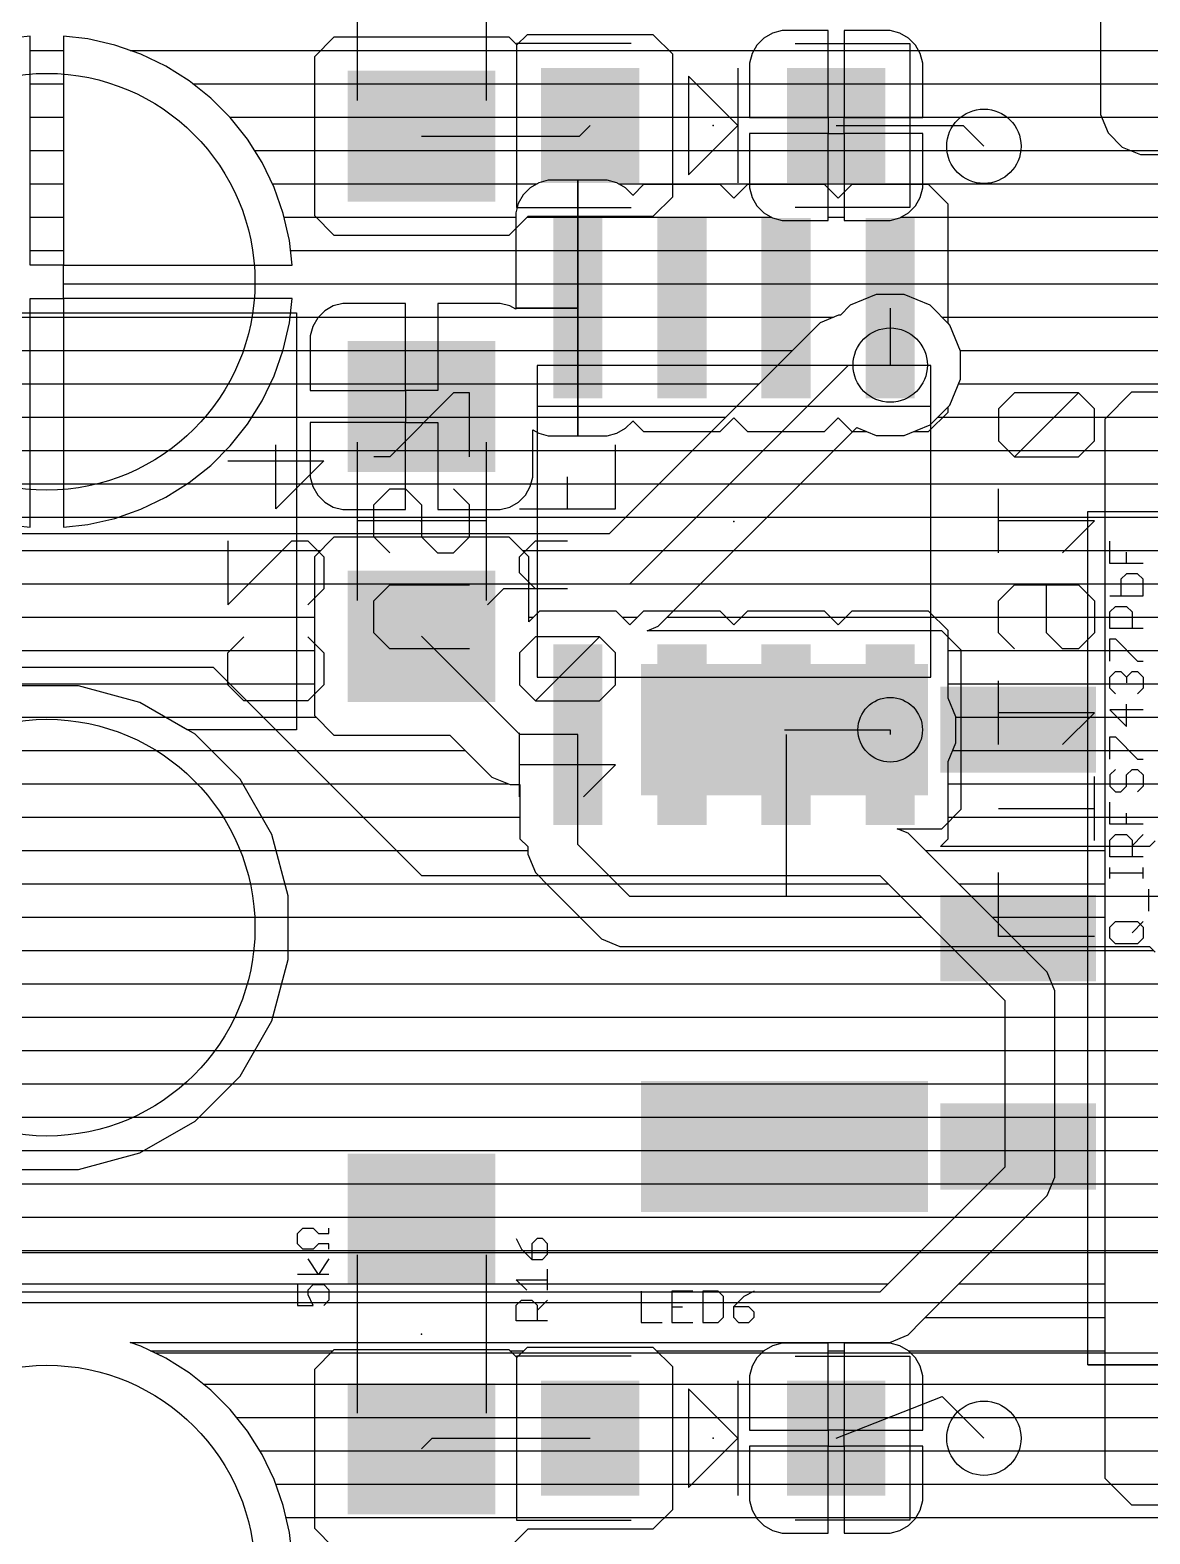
# Model space of a CAD drawing. Extents: x -0.64 to 6, y -0.15 to 7.8.
# Drawn here: x 0.462 to 1, y 0.664 to 1.386 of the extents above; entities that cross this region are included whole.
import ezdxf

# ---------------------------------------------------------------- set-up
doc = ezdxf.new("R2010")
doc.units = 0
for name, color, linetype in [('1', 22, 'CONTINUOUS'), ('16', 175, 'CONTINUOUS'), ('17', 82, 'CONTINUOUS'), ('18', 82, 'CONTINUOUS'), ('21', 253, 'CONTINUOUS'), ('23', 7, 'CONTINUOUS'), ('24', 7, 'CONTINUOUS'), ('25', 253, 'CONTINUOUS'), ('26', 253, 'CONTINUOUS'), ('27', 253, 'CONTINUOUS'), ('28', 253, 'CONTINUOUS'), ('51', 253, 'CONTINUOUS'), ('52', 253, 'CONTINUOUS')]:
    doc.layers.add(name, color=color, linetype=linetype)

# ---------------------------------------------------------------- blocks, each defined once
blk = doc.blocks.new('RECT')
blk.add_solid([(-0.5, -0.5), (0.5, -0.5), (-0.5, 0.5), (0.5, 0.5)])
blk = doc.blocks.new('ROUNDP')
blk.add_circle((0, 0), 0.5)
blk = doc.blocks.new('ROUNDV')
blk.add_circle((0, 0), 0.5)

msp = doc.modelspace()

# ---------------------------------------------------------------- linework, layer by layer
at = {"layer": '1'}
for p, q in [((0.976, 1.844774), (0.976, 1.345226)), ((0.462, 1.382845), (0.450203, 1.381516)), ((0.462, 1.273), (0.462, 1.382845)), ((0.478, 1.382845), (0.478, 1.273)), ((0.489797, 1.381516), (0.478, 1.382845)), ((0.502718, 1.378567), (0.489797, 1.381516)), ((0.515228, 1.374189), (0.502718, 1.378567)), ((0.607939, 1.382378), (0.598567, 1.373005)), ((0.69206, 1.382378), (0.607939, 1.382378)), ((0.695787, 1.378651), (0.69206, 1.382378)), ((0.700695, 1.383559), (0.695787, 1.378651)), ((0.761194, 1.383559), (0.700695, 1.383559)), ((0.770567, 1.374186), (0.761194, 1.383559)), ((0.811029, 1.378611), (0.80866, 1.374507)), ((0.814381, 1.381963), (0.811029, 1.378611)), ((0.818485, 1.384332), (0.814381, 1.381963)), ((0.823063, 1.385559), (0.818485, 1.384332)), ((0.845244, 1.385559), (0.823063, 1.385559)), ((0.845244, 1.343812), (0.845244, 1.385559)), ((0.852866, 1.385559), (0.852866, 1.343812)), ((0.875047, 1.385559), (0.852866, 1.385559)), ((0.879625, 1.384332), (0.875047, 1.385559)), ((0.883729, 1.381963), (0.879625, 1.384332)), ((0.887081, 1.378611), (0.883729, 1.381963)), ((0.88945, 1.374507), (0.887081, 1.378611)), ((0.462, 1.376), (0.478, 1.376)), ((0.510054, 1.376), (0.601562, 1.376)), ((0.527169, 1.368439), (0.515228, 1.374189)), ((0.598567, 1.373005), (0.598567, 1.296758)), ((0.768753, 1.376), (0.809522, 1.376)), ((0.770567, 1.305813), (0.770567, 1.374186)), ((0.80866, 1.374507), (0.807433, 1.369929)), ((0.845244, 1.376), (0.852866, 1.376)), ((0.888588, 1.376), (0.976, 1.376)), ((0.890677, 1.369929), (0.88945, 1.374507)), ((0.538391, 1.361388), (0.527169, 1.368439)), ((0.807433, 1.369929), (0.807433, 1.343811)), ((0.890677, 1.343811), (0.890677, 1.369929)), ((0.462, 1.36), (0.478, 1.36)), ((0.548753, 1.353124), (0.538391, 1.361388)), ((0.540131, 1.36), (0.598567, 1.36)), ((0.770567, 1.36), (0.807433, 1.36)), ((0.845244, 1.36), (0.852866, 1.36)), ((0.890677, 1.36), (0.976, 1.36)), ((0.558124, 1.343753), (0.548753, 1.353124)), ((0.462, 1.344), (0.478, 1.344)), ((0.557877, 1.344), (0.598567, 1.344)), ((0.566388, 1.333391), (0.558124, 1.343753)), ((0.770567, 1.344), (0.807433, 1.344)), ((0.807433, 1.343811), (0.845243, 1.343811)), ((0.845243, 1.343811), (0.845243, 1.336189)), ((0.845244, 1.344), (0.852866, 1.344)), ((0.852866, 1.343812), (0.845244, 1.343812)), ((0.852867, 1.336189), (0.852867, 1.343811)), ((0.852867, 1.343811), (0.890677, 1.343811)), ((0.890677, 1.344), (0.976508, 1.344)), ((0.976, 1.345226), (0.979654, 1.336405)), ((0.725827, 1.334882), (0.730945, 1.34)), ((0.845243, 1.336189), (0.807433, 1.336189)), ((0.807433, 1.336189), (0.807433, 1.310071)), ((0.845244, 1.294441), (0.845244, 1.336188)), ((0.845244, 1.336188), (0.852866, 1.336188)), ((0.849055, 1.34), (0.91, 1.34)), ((0.852866, 1.336188), (0.852866, 1.294441)), ((0.890677, 1.336189), (0.852867, 1.336189)), ((0.890677, 1.310071), (0.890677, 1.336189)), ((0.91, 1.34), (0.92, 1.33)), ((0.979654, 1.336405), (0.986405, 1.329654)), ((0.462, 1.328), (0.478, 1.328)), ((0.573439, 1.322169), (0.566388, 1.333391)), ((0.569775, 1.328), (0.598567, 1.328)), ((0.65, 1.334882), (0.725827, 1.334882)), ((0.770567, 1.328), (0.807433, 1.328)), ((0.845244, 1.328), (0.852866, 1.328)), ((0.890677, 1.328), (0.990398, 1.328)), ((0.986405, 1.329654), (0.995226, 1.326)), ((0.579189, 1.310228), (0.573439, 1.322169)), ((0.995226, 1.326), (1.434774, 1.326)), ((0.462, 1.312), (0.478, 1.312)), ((0.578336, 1.312), (0.598567, 1.312)), ((0.583567, 1.297718), (0.579189, 1.310228)), ((0.770567, 1.312), (0.807433, 1.312)), ((0.807433, 1.310071), (0.80866, 1.305493)), ((0.845244, 1.312), (0.852866, 1.312)), ((0.88945, 1.305493), (0.890677, 1.310071)), ((0.890677, 1.312), (1.392114, 1.312)), ((0.761194, 1.296441), (0.770567, 1.305813)), ((0.80866, 1.305493), (0.811029, 1.301389)), ((0.811029, 1.301389), (0.814381, 1.298037)), ((0.883729, 1.298037), (0.887081, 1.301389)), ((0.887081, 1.301389), (0.88945, 1.305493)), ((0.462, 1.296), (0.478, 1.296)), ((0.586516, 1.284797), (0.583567, 1.297718)), ((0.583959, 1.296), (0.599325, 1.296)), ((0.598567, 1.296758), (0.607939, 1.287386)), ((0.69206, 1.287386), (0.701116, 1.296441)), ((0.700675, 1.296), (0.817909, 1.296)), ((0.701116, 1.296441), (0.761194, 1.296441)), ((0.814381, 1.298037), (0.818485, 1.295668)), ((0.818485, 1.295668), (0.823063, 1.294441)), ((0.823063, 1.294441), (0.845244, 1.294441)), ((0.845244, 1.296), (0.852866, 1.296)), ((0.852866, 1.294441), (0.875047, 1.294441)), ((0.875047, 1.294441), (0.879625, 1.295668)), ((0.879625, 1.295668), (0.883729, 1.298037)), ((0.880201, 1.296), (1.390386, 1.296)), ((0.587845, 1.273), (0.586516, 1.284797)), ((0.607939, 1.287386), (0.69206, 1.287386)), ((0.462, 1.28), (0.478, 1.28)), ((0.587056, 1.28), (1.390386, 1.28)), ((0.478, 1.273), (0.462, 1.273)), ((0.478, 1.257), (0.478, 1.273)), ((0.478, 1.273), (0.587845, 1.273)), ((0.478, 1.264), (1.432133, 1.264)), ((0.462, 1.147155), (0.462, 1.256999)), ((0.462, 1.256999), (0.478, 1.256999)), ((0.587845, 1.257), (0.478, 1.257)), ((0.478, 1.256999), (0.478, 1.147155)), ((0.586516, 1.245203), (0.587845, 1.257)), ((0.868268, 1.258842), (0.85583, 1.25369)), ((0.881732, 1.258842), (0.868268, 1.258842)), ((0.89417, 1.25369), (0.881732, 1.258842)), ((0.850226, 1.249), (0.841405, 1.245346)), ((0.851139, 1.249), (0.850226, 1.249)), ((0.85583, 1.25369), (0.851139, 1.249)), ((0.90369, 1.24417), (0.89417, 1.25369)), ((0.462, 1.248), (0.478, 1.248)), ((0.583567, 1.232282), (0.586516, 1.245203)), ((0.586831, 1.248), (0.847812, 1.248)), ((0.841405, 1.245346), (0.834654, 1.238595)), ((0.89986, 1.248), (1.390386, 1.248)), ((0.908842, 1.231732), (0.90369, 1.24417)), ((0.834654, 1.238595), (0.740059, 1.144)), ((0.834654, 1.238595), (0.834654, 1.238595)), ((0.462, 1.232), (0.478, 1.232)), ((0.579189, 1.219772), (0.583567, 1.232282)), ((0.583468, 1.232), (0.828059, 1.232)), ((0.908731, 1.232), (1.390386, 1.232)), ((0.908842, 1.218268), (0.908842, 1.231732)), ((0.573439, 1.207831), (0.579189, 1.219772)), ((0.75, 1.12), (0.855, 1.225)), ((0.855, 1.225), (0.875, 1.225)), ((0.462, 1.216), (0.478, 1.216)), ((0.577373, 1.216), (0.812059, 1.216)), ((0.90369, 1.20583), (0.908842, 1.218268)), ((0.907903, 1.216), (1.403467, 1.216)), ((0.566388, 1.196609), (0.573439, 1.207831)), ((0.89417, 1.19631), (0.90369, 1.20583)), ((0.990887, 1.212), (0.978, 1.199113)), ((1.431442, 1.212), (0.990887, 1.212)), ((0.462, 1.2), (0.478, 1.2)), ((0.568518, 1.2), (0.796059, 1.2)), ((0.89786, 1.2), (0.978887, 1.2)), ((0.978, 1.199113), (0.978, 0.690887)), ((0.558124, 1.186247), (0.566388, 1.196609)), ((0.763595, 1.099654), (0.858956, 1.195015)), ((0.858956, 1.195015), (0.868268, 1.191157)), ((0.868268, 1.191157), (0.881732, 1.191157)), ((0.881732, 1.191157), (0.89417, 1.19631)), ((0.462, 1.184), (0.478, 1.184)), ((0.548753, 1.176876), (0.558124, 1.186247)), ((0.555877, 1.184), (0.780059, 1.184)), ((0.847941, 1.184), (0.978, 1.184)), ((0.538391, 1.168612), (0.548753, 1.176876)), ((0.462, 1.168), (0.478, 1.168)), ((0.527169, 1.161561), (0.538391, 1.168612)), ((0.537416, 1.168), (0.764059, 1.168)), ((0.831941, 1.168), (0.978, 1.168)), ((0.502718, 1.151433), (0.515228, 1.15581)), ((0.515228, 1.15581), (0.527169, 1.161561)), ((0.450203, 1.148484), (0.462, 1.147155)), ((0.462, 1.152), (0.478, 1.152)), ((0.478, 1.147155), (0.489797, 1.148484)), ((0.489797, 1.148484), (0.502718, 1.151433)), ((0.504338, 1.152), (0.748059, 1.152)), ((0.815941, 1.152), (0.978, 1.152)), ((0.740059, 1.144), (0.089941, 1.144)), ((0.799941, 1.136), (0.978, 1.136)), ((0.08, 1.12), (0.75, 1.12)), ((0.783941, 1.12), (0.978, 1.12)), ((0.758385, 1.097496), (0.763595, 1.099654)), ((0.899738, 1.097496), (0.758385, 1.097496)), ((0.767941, 1.104), (0.978, 1.104)), ((0.90911, 1.088123), (0.899738, 1.097496)), ((0.90911, 1.011876), (0.90911, 1.088123)), ((0.90911, 1.088), (0.978, 1.088)), ((0.26, 1.08), (0.55, 1.08)), ((0.55, 1.08), (0.65, 0.98)), ((0.252, 1.072), (0.558, 1.072)), ((0.90911, 1.072), (0.978, 1.072)), ((0.236, 1.056), (0.574, 1.056)), ((0.90911, 1.056), (0.978, 1.056)), ((0.824213, 1.05), (0.875, 1.05)), ((0.22, 1.04), (0.59, 1.04)), ((0.90911, 1.04), (0.978, 1.04)), ((0.204, 1.024), (0.606, 1.024)), ((0.90911, 1.024), (0.978, 1.024)), ((0.899738, 1.002504), (0.90911, 1.011876)), ((0.188, 1.008), (0.622, 1.008)), ((0.905234, 1.008), (0.978, 1.008)), ((0.883595, 1.000346), (0.878385, 1.002504)), ((0.878385, 1.002504), (0.899738, 1.002504)), ((0.943595, 0.940346), (0.883595, 1.000346)), ((0.172, 0.992), (0.638, 0.992)), ((0.891941, 0.992), (0.978, 0.992)), ((0.156, 0.976), (0.874, 0.976)), ((0.65, 0.98), (0.87, 0.98)), ((0.87, 0.98), (0.93, 0.92)), ((0.907941, 0.976), (0.978, 0.976)), ((0.15, 0.96), (0.89, 0.96)), ((0.923941, 0.96), (0.978, 0.96)), ((0.15, 0.944), (0.906, 0.944)), ((0.939941, 0.944), (0.978, 0.944)), ((0.950346, 0.933595), (0.943595, 0.940346)), ((0.954, 0.924774), (0.950346, 0.933595)), ((0.15, 0.928), (0.922, 0.928)), ((0.952664, 0.928), (0.978, 0.928)), ((0.954, 0.835226), (0.954, 0.924774)), ((0.93, 0.92), (0.93, 0.84)), ((0.15, 0.912), (0.93, 0.912)), ((0.954, 0.912), (0.978, 0.912)), ((0.15, 0.896), (0.93, 0.896)), ((0.954, 0.896), (0.978, 0.896)), ((0.15, 0.88), (0.93, 0.88)), ((0.954, 0.88), (0.978, 0.88)), ((0.15, 0.864), (0.93, 0.864)), ((0.954, 0.864), (0.978, 0.864)), ((0.15, 0.848), (0.93, 0.848)), ((0.954, 0.848), (0.978, 0.848)), ((0.93, 0.84), (0.87, 0.78)), ((0.158, 0.832), (0.922, 0.832)), ((0.950346, 0.826405), (0.954, 0.835226)), ((0.952664, 0.832), (0.978, 0.832)), ((0.890346, 0.766405), (0.950346, 0.826405)), ((0.174, 0.816), (0.906, 0.816)), ((0.939941, 0.816), (0.978, 0.816)), ((0.19, 0.8), (0.89, 0.8)), ((0.923941, 0.8), (0.978, 0.8)), ((0.206, 0.784), (0.874, 0.784)), ((0.87, 0.78), (0.21, 0.78)), ((0.907941, 0.784), (0.978, 0.784)), ((0.883595, 0.759654), (0.890346, 0.766405)), ((0.891941, 0.768), (0.978, 0.768)), ((0.874774, 0.756), (0.883595, 0.759654)), ((0.515228, 0.754189), (0.510053, 0.756)), ((0.510053, 0.756), (0.874774, 0.756)), ((0.527169, 0.748439), (0.515228, 0.754189)), ((0.519774, 0.752), (0.607562, 0.752)), ((0.607939, 0.752378), (0.598567, 0.743005)), ((0.69206, 0.752378), (0.607939, 0.752378)), ((0.695787, 0.748651), (0.69206, 0.752378)), ((0.692438, 0.752), (0.699137, 0.752)), ((0.700695, 0.753559), (0.695787, 0.748651)), ((0.761194, 0.753559), (0.700695, 0.753559)), ((0.770567, 0.744186), (0.761194, 0.753559)), ((0.762753, 0.752), (0.814446, 0.752)), ((0.814381, 0.751963), (0.811029, 0.748611)), ((0.818485, 0.754332), (0.814381, 0.751963)), ((0.823063, 0.755559), (0.818485, 0.754332)), ((0.845244, 0.755559), (0.823063, 0.755559)), ((0.845244, 0.713812), (0.845244, 0.755559)), ((0.845244, 0.752), (0.852866, 0.752)), ((0.852866, 0.755559), (0.852866, 0.713812)), ((0.875047, 0.755559), (0.852866, 0.755559)), ((0.879625, 0.754332), (0.875047, 0.755559)), ((0.883729, 0.751963), (0.879625, 0.754332)), ((0.883665, 0.752), (0.978, 0.752)), ((0.887081, 0.748611), (0.883729, 0.751963)), ((0.538391, 0.741388), (0.527169, 0.748439)), ((0.770567, 0.675813), (0.770567, 0.744186)), ((0.80866, 0.744507), (0.807433, 0.739929)), ((0.811029, 0.748611), (0.80866, 0.744507)), ((0.88945, 0.744507), (0.887081, 0.748611)), ((0.890677, 0.739929), (0.88945, 0.744507)), ((0.548753, 0.733124), (0.538391, 0.741388)), ((0.598567, 0.743005), (0.598567, 0.666758)), ((0.807433, 0.739929), (0.807433, 0.713811)), ((0.890677, 0.713811), (0.890677, 0.739929)), ((0.545147, 0.736), (0.598567, 0.736)), ((0.558124, 0.723753), (0.548753, 0.733124)), ((0.770567, 0.736), (0.807433, 0.736)), ((0.845244, 0.736), (0.852866, 0.736)), ((0.849055, 0.71), (0.9, 0.73)), ((0.890677, 0.736), (0.978, 0.736)), ((0.9, 0.73), (0.92, 0.71)), ((0.566388, 0.713391), (0.558124, 0.723753)), ((0.561117, 0.72), (0.598567, 0.72)), ((0.770567, 0.72), (0.807433, 0.72)), ((0.845244, 0.72), (0.852866, 0.72)), ((0.890677, 0.72), (0.978, 0.72)), ((0.573439, 0.702169), (0.566388, 0.713391)), ((0.65, 0.704882), (0.655118, 0.71)), ((0.655118, 0.71), (0.730945, 0.71)), ((0.807433, 0.713811), (0.845243, 0.713811)), ((0.845243, 0.713811), (0.845243, 0.706189)), ((0.852866, 0.713812), (0.845244, 0.713812)), ((0.852867, 0.706189), (0.852867, 0.713811)), ((0.852867, 0.713811), (0.890677, 0.713811)), ((0.572288, 0.704), (0.598567, 0.704)), ((0.579189, 0.690228), (0.573439, 0.702169)), ((0.770567, 0.704), (0.807433, 0.704)), ((0.845243, 0.706189), (0.807433, 0.706189)), ((0.807433, 0.706189), (0.807433, 0.680071)), ((0.845244, 0.664441), (0.845244, 0.706188)), ((0.845244, 0.706188), (0.852866, 0.706188)), ((0.845244, 0.704), (0.852866, 0.704)), ((0.852866, 0.706188), (0.852866, 0.664441)), ((0.890677, 0.706189), (0.852867, 0.706189)), ((0.890677, 0.680071), (0.890677, 0.706189)), ((0.890677, 0.704), (0.978, 0.704)), ((0.583567, 0.677718), (0.579189, 0.690228)), ((0.579969, 0.688), (0.598567, 0.688)), ((0.770567, 0.688), (0.807433, 0.688)), ((0.845244, 0.688), (0.852866, 0.688)), ((0.890677, 0.688), (0.980887, 0.688)), ((0.978, 0.690887), (0.990887, 0.678)), ((0.807433, 0.680071), (0.80866, 0.675493)), ((0.88945, 0.675493), (0.890677, 0.680071)), ((0.586516, 0.664797), (0.583567, 0.677718)), ((0.584872, 0.672), (0.598567, 0.672)), ((0.761194, 0.666441), (0.770567, 0.675813)), ((0.766753, 0.672), (0.810676, 0.672)), ((0.80866, 0.675493), (0.811029, 0.671389)), ((0.811029, 0.671389), (0.814381, 0.668037)), ((0.845244, 0.672), (0.852866, 0.672)), ((0.883729, 0.668037), (0.887081, 0.671389)), ((0.887081, 0.671389), (0.88945, 0.675493)), ((0.887434, 0.672), (1.393247, 0.672)), ((0.990887, 0.678), (1.40315, 0.678)), ((0.587845, 0.653), (0.586516, 0.664797)), ((0.598567, 0.666758), (0.607939, 0.657386)), ((0.69206, 0.657386), (0.701116, 0.666441)), ((0.701116, 0.666441), (0.761194, 0.666441)), ((0.814381, 0.668037), (0.818485, 0.665668)), ((0.818485, 0.665668), (0.823063, 0.664441)), ((0.823063, 0.664441), (0.845244, 0.664441)), ((0.852866, 0.664441), (0.875047, 0.664441)), ((0.875047, 0.664441), (0.879625, 0.665668)), ((0.879625, 0.665668), (0.883729, 0.668037))]:
    msp.add_line(p, q, dxfattribs=at)
at = {"layer": '16'}
for p, q in [((0.462, 1.382845), (0.450203, 1.381516)), ((0.462, 1.273), (0.462, 1.382845)), ((0.478, 1.382845), (0.478, 1.273)), ((0.489797, 1.381516), (0.478, 1.382845)), ((0.502718, 1.378567), (0.489797, 1.381516)), ((0.515228, 1.374189), (0.502718, 1.378567)), ((0.462, 1.376), (0.478, 1.376)), ((0.510054, 1.376), (4.176, 1.376)), ((0.527169, 1.368439), (0.515228, 1.374189)), ((0.538391, 1.361388), (0.527169, 1.368439)), ((0.462, 1.36), (0.478, 1.36)), ((0.548753, 1.353124), (0.538391, 1.361388)), ((0.540131, 1.36), (4.176, 1.36)), ((0.558124, 1.343753), (0.548753, 1.353124)), ((0.462, 1.344), (0.478, 1.344)), ((0.557877, 1.344), (3.98683, 1.344)), ((0.566388, 1.333391), (0.558124, 1.343753)), ((0.462, 1.328), (0.478, 1.328)), ((0.573439, 1.322169), (0.566388, 1.333391)), ((0.569775, 1.328), (2.000137, 1.328)), ((0.579189, 1.310228), (0.573439, 1.322169)), ((0.710819, 1.313669), (0.706241, 1.312443)), ((0.724999, 1.313669), (0.710819, 1.313669)), ((0.724999, 1.252363), (0.724999, 1.313669)), ((0.739181, 1.313669), (0.725, 1.313669)), ((0.725, 1.313669), (0.725, 1.252363)), ((0.743759, 1.312443), (0.739181, 1.313669)), ((0.462, 1.312), (0.478, 1.312)), ((0.578336, 1.312), (0.705475, 1.312)), ((0.583567, 1.297718), (0.579189, 1.310228)), ((0.698785, 1.306721), (0.696416, 1.302617)), ((0.702137, 1.310073), (0.698785, 1.306721)), ((0.706241, 1.312443), (0.702137, 1.310073)), ((0.724999, 1.312), (0.725, 1.312)), ((0.747863, 1.310073), (0.743759, 1.312443)), ((0.744525, 1.312), (1.983553, 1.312)), ((0.751215, 1.306721), (0.747863, 1.310073)), ((0.751361, 1.306468), (0.751215, 1.306721)), ((0.756562, 1.311669), (0.751361, 1.306468)), ((0.793438, 1.311669), (0.756562, 1.311669)), ((0.8, 1.305108), (0.793438, 1.311669)), ((0.806562, 1.311669), (0.8, 1.305108)), ((0.843438, 1.311669), (0.806562, 1.311669)), ((0.85, 1.305108), (0.843438, 1.311669)), ((0.856562, 1.311669), (0.85, 1.305108)), ((0.893438, 1.311669), (0.856562, 1.311669)), ((0.902811, 1.302297), (0.893438, 1.311669)), ((0.696416, 1.302617), (0.695189, 1.298039)), ((0.902811, 1.245049), (0.902811, 1.302297)), ((0.462, 1.296), (0.478, 1.296)), ((0.586516, 1.284797), (0.583567, 1.297718)), ((0.583959, 1.296), (0.695189, 1.296)), ((0.695189, 1.298039), (0.695189, 1.252363)), ((0.724999, 1.296), (0.725, 1.296)), ((0.902811, 1.296), (1.975911, 1.296)), ((0.587845, 1.273), (0.586516, 1.284797)), ((0.462, 1.28), (0.478, 1.28)), ((0.587056, 1.28), (0.695189, 1.28)), ((0.724999, 1.28), (0.725, 1.28)), ((0.902811, 1.28), (2.025204, 1.28)), ((0.478, 1.273), (0.462, 1.273)), ((0.478, 1.257), (0.478, 1.273)), ((0.478, 1.273), (0.587845, 1.273)), ((0.478, 1.264), (0.695189, 1.264)), ((0.724999, 1.264), (0.725, 1.264)), ((0.902811, 1.264), (1.975911, 1.264)), ((0.462, 1.147155), (0.462, 1.256999)), ((0.462, 1.256999), (0.478, 1.256999)), ((0.587845, 1.257), (0.478, 1.257)), ((0.478, 1.256999), (0.478, 1.147155)), ((0.586516, 1.245203), (0.587845, 1.257)), ((0.11, 1.25), (0.59, 1.25)), ((0.59, 1.25), (0.59, 1.05)), ((0.603515, 1.251018), (0.600163, 1.247666)), ((0.607619, 1.253387), (0.603515, 1.251018)), ((0.612197, 1.254614), (0.607619, 1.253387)), ((0.642252, 1.254614), (0.612197, 1.254614)), ((0.642252, 1.212867), (0.642252, 1.254614)), ((0.687803, 1.254614), (0.657748, 1.254614)), ((0.657748, 1.254614), (0.657748, 1.212867)), ((0.692381, 1.253387), (0.687803, 1.254614)), ((0.695189, 1.251766), (0.692381, 1.253387)), ((0.695189, 1.252363), (0.724999, 1.252363)), ((0.724999, 1.252361), (0.695189, 1.252361)), ((0.695189, 1.252361), (0.695189, 1.251766)), ((0.725, 1.252363), (0.724999, 1.252363)), ((0.724999, 1.252363), (0.724999, 1.252361)), ((0.724999, 1.191055), (0.724999, 1.252361)), ((0.724999, 1.252361), (0.725, 1.252361)), ((0.725, 1.252361), (0.725, 1.191055)), ((0.875, 1.252362), (0.875, 1.225)), ((0.11, 1.248), (0.59, 1.248)), ((0.462, 1.248), (0.478, 1.248)), ((0.583567, 1.232282), (0.586516, 1.245203)), ((0.586831, 1.248), (0.600497, 1.248)), ((0.597794, 1.243562), (0.596567, 1.238984)), ((0.600163, 1.247666), (0.597794, 1.243562)), ((0.642252, 1.248), (0.657748, 1.248)), ((0.724999, 1.248), (0.725, 1.248)), ((0.902811, 1.248), (1.983553, 1.248)), ((0.90369, 1.24417), (0.902811, 1.245049)), ((0.908842, 1.231732), (0.90369, 1.24417)), ((0.596567, 1.238984), (0.596567, 1.212866)), ((0.11, 1.232), (0.59, 1.232)), ((0.462, 1.232), (0.478, 1.232)), ((0.579189, 1.219772), (0.583567, 1.232282)), ((0.583468, 1.232), (0.596567, 1.232)), ((0.642252, 1.232), (0.657748, 1.232)), ((0.724999, 1.232), (0.725, 1.232)), ((0.908731, 1.232), (2.000137, 1.232)), ((0.908842, 1.218268), (0.908842, 1.231732)), ((0.573439, 1.207831), (0.579189, 1.219772)), ((0.11, 1.216), (0.59, 1.216)), ((0.462, 1.216), (0.478, 1.216)), ((0.577373, 1.216), (0.596567, 1.216)), ((0.596567, 1.212866), (0.642251, 1.212866)), ((0.642251, 1.212866), (0.642251, 1.19737)), ((0.642252, 1.216), (0.657748, 1.216)), ((0.657748, 1.212867), (0.642252, 1.212867)), ((0.724999, 1.216), (0.725, 1.216)), ((0.90369, 1.20583), (0.908842, 1.218268)), ((0.907903, 1.216), (3.986829, 1.216)), ((0.566388, 1.196609), (0.573439, 1.207831)), ((0.902811, 1.20495), (0.90369, 1.20583)), ((0.11, 1.2), (0.59, 1.2)), ((0.462, 1.2), (0.478, 1.2)), ((0.568518, 1.2), (0.642251, 1.2)), ((0.724999, 1.2), (0.725, 1.2)), ((0.751215, 1.198003), (0.751361, 1.198256)), ((0.751361, 1.198256), (0.756562, 1.193055)), ((0.793438, 1.193055), (0.8, 1.199617)), ((0.8, 1.199617), (0.806562, 1.193055)), ((0.843438, 1.193055), (0.85, 1.199617)), ((0.85, 1.199617), (0.856562, 1.193055)), ((0.893438, 1.193055), (0.902811, 1.202428)), ((0.900383, 1.2), (4.176, 1.2)), ((0.902811, 1.202428), (0.902811, 1.20495)), ((0.558124, 1.186247), (0.566388, 1.196609)), ((0.642251, 1.19737), (0.596567, 1.19737)), ((0.596567, 1.19737), (0.596567, 1.171252)), ((0.642252, 1.155622), (0.642252, 1.197369)), ((0.642252, 1.197369), (0.657748, 1.197369)), ((0.657748, 1.197369), (0.657748, 1.155622)), ((0.703433, 1.171252), (0.703433, 1.193903)), ((0.703433, 1.193903), (0.706241, 1.192282)), ((0.706241, 1.192282), (0.710819, 1.191055)), ((0.710819, 1.191055), (0.724999, 1.191055)), ((0.725, 1.191055), (0.739181, 1.191055)), ((0.739181, 1.191055), (0.743759, 1.192282)), ((0.743759, 1.192282), (0.747863, 1.194651)), ((0.747863, 1.194651), (0.751215, 1.198003)), ((0.756562, 1.193055), (0.793438, 1.193055)), ((0.806562, 1.193055), (0.843438, 1.193055)), ((0.856562, 1.193055), (0.863687, 1.193055)), ((0.863687, 1.193055), (0.868268, 1.191157)), ((0.868268, 1.191157), (0.881732, 1.191157)), ((0.881732, 1.191157), (0.886313, 1.193055)), ((0.886313, 1.193055), (0.893438, 1.193055)), ((0.11, 1.184), (0.59, 1.184)), ((0.462, 1.184), (0.478, 1.184)), ((0.548753, 1.176876), (0.558124, 1.186247)), ((0.555877, 1.184), (0.596567, 1.184)), ((0.642252, 1.184), (0.657748, 1.184)), ((0.703433, 1.184), (4.176, 1.184)), ((0.538391, 1.168612), (0.548753, 1.176876)), ((0.596567, 1.171252), (0.597794, 1.166674)), ((0.702206, 1.166674), (0.703433, 1.171252)), ((0.11, 1.168), (0.59, 1.168)), ((0.462, 1.168), (0.478, 1.168)), ((0.527169, 1.161561), (0.538391, 1.168612)), ((0.537416, 1.168), (0.597438, 1.168)), ((0.597794, 1.166674), (0.600163, 1.16257)), ((0.600163, 1.16257), (0.603515, 1.159218)), ((0.642252, 1.168), (0.657748, 1.168)), ((0.696485, 1.159218), (0.699837, 1.16257)), ((0.699837, 1.16257), (0.702206, 1.166674)), ((0.702562, 1.168), (4.176, 1.168)), ((0.502718, 1.151433), (0.515228, 1.15581)), ((0.515228, 1.15581), (0.527169, 1.161561)), ((0.603515, 1.159218), (0.607619, 1.156849)), ((0.607619, 1.156849), (0.612197, 1.155622)), ((0.612197, 1.155622), (0.642252, 1.155622)), ((0.657748, 1.155622), (0.687803, 1.155622)), ((0.687803, 1.155622), (0.692381, 1.156849)), ((0.692381, 1.156849), (0.696485, 1.159218)), ((0.11, 1.152), (0.59, 1.152)), ((0.450203, 1.148484), (0.462, 1.147155)), ((0.462, 1.152), (0.478, 1.152)), ((0.478, 1.147155), (0.489797, 1.148484)), ((0.489797, 1.148484), (0.502718, 1.151433)), ((0.504338, 1.152), (4.176, 1.152)), ((0.607939, 1.142378), (0.598567, 1.133005)), ((0.69206, 1.142378), (0.607939, 1.142378)), ((0.701433, 1.133005), (0.69206, 1.142378)), ((-0.086, 1.136), (0.601562, 1.136)), ((0.11, 1.136), (0.59, 1.136)), ((0.698438, 1.136), (4.176, 1.136)), ((0.598567, 1.133005), (0.598567, 1.056758)), ((0.701433, 1.101816), (0.701433, 1.133005)), ((-0.086, 1.12), (0.598567, 1.12)), ((0.11, 1.12), (0.59, 1.12)), ((0.701433, 1.12), (4.176, 1.12)), ((0.706562, 1.106945), (0.701433, 1.101816)), ((0.743438, 1.106945), (0.706562, 1.106945)), ((0.75, 1.100383), (0.743438, 1.106945)), ((0.756562, 1.106945), (0.75, 1.100383)), ((0.793438, 1.106945), (0.756562, 1.106945)), ((0.8, 1.100383), (0.793438, 1.106945)), ((0.806562, 1.106945), (0.8, 1.100383)), ((0.843438, 1.106945), (0.806562, 1.106945)), ((0.85, 1.100383), (0.843438, 1.106945)), ((0.856562, 1.106945), (0.85, 1.100383)), ((0.893438, 1.106945), (0.856562, 1.106945)), ((0.902811, 1.097572), (0.893438, 1.106945)), ((-0.086, 1.104), (0.598567, 1.104)), ((0.11, 1.104), (0.59, 1.104)), ((0.701433, 1.104), (0.703617, 1.104)), ((0.746383, 1.104), (0.753617, 1.104)), ((0.796383, 1.104), (0.803617, 1.104)), ((0.846383, 1.104), (0.853617, 1.104)), ((0.896383, 1.104), (4.176, 1.104)), ((0.902811, 1.065172), (0.902811, 1.097572)), ((0.697244, 1.047638), (0.65, 1.094882)), ((-0.086, 1.088), (0.598567, 1.088)), ((0.11, 1.088), (0.59, 1.088)), ((0.902811, 1.088), (4.176, 1.088)), ((-0.086, 1.072), (0.598567, 1.072)), ((0.11, 1.072), (0.59, 1.072)), ((0.485272, 1.071), (0.454728, 1.071)), ((0.485272, 1.071), (0.454728, 1.071)), ((0.514774, 1.063095), (0.485272, 1.071)), ((0.514774, 1.063095), (0.485272, 1.071)), ((0.902811, 1.072), (4.176, 1.072)), ((0.541226, 1.047823), (0.514774, 1.063095)), ((0.537455, 1.05), (0.514774, 1.063095)), ((0.9065, 1.056266), (0.902811, 1.065172)), ((0.527063, 1.056), (0.599325, 1.056)), ((0.527063, 1.056), (0.59, 1.056)), ((0.598567, 1.056758), (0.607939, 1.047386)), ((0.9065, 1.043734), (0.9065, 1.056266)), ((0.9065, 1.056), (4.176, 1.056)), ((0.59, 1.05), (0.537455, 1.05)), ((0.562823, 1.026226), (0.541226, 1.047823)), ((0.607939, 1.047386), (0.663555, 1.047386)), ((0.663555, 1.047386), (0.683649, 1.027292)), ((0.725, 1.047638), (0.697244, 1.047638)), ((0.725, 0.995), (0.725, 1.047638)), ((0.825, 1.047638), (0.825, 0.97)), ((0.875, 1.05), (0.875, 1.047638)), ((0.549049, 1.04), (0.670941, 1.04)), ((0.902811, 1.034828), (0.9065, 1.043734)), ((0.904953, 1.04), (4.186059, 1.04)), ((0.902811, 0.997703), (0.902811, 1.034828)), ((0.578095, 0.999774), (0.562823, 1.026226)), ((0.683649, 1.027292), (0.69247, 1.023638)), ((0.564108, 1.024), (0.691596, 1.024)), ((0.69247, 1.023638), (0.697189, 1.023638)), ((0.697189, 1.023638), (0.697189, 0.997703)), ((0.902811, 1.024), (4.202059, 1.024)), ((0.573346, 1.008), (0.697189, 1.008)), ((0.902811, 1.008), (4.218059, 1.008)), ((0.586, 0.970272), (0.578095, 0.999774)), ((0.697189, 0.997703), (0.701, 0.993892)), ((0.899107, 0.994), (0.902811, 0.997703)), ((1.002157, 0.996704), (0.999452, 0.994)), ((0.580178, 0.992), (0.701, 0.992)), ((0.701, 0.993892), (0.701, 0.990226)), ((0.701, 0.990226), (0.704654, 0.981405)), ((0.75, 0.97), (0.725, 0.995)), ((0.999452, 0.994), (0.899107, 0.994)), ((0.584465, 0.976), (0.710059, 0.976)), ((0.704654, 0.981405), (0.711405, 0.974654)), ((0.711405, 0.974654), (0.711405, 0.974654)), ((0.711405, 0.974654), (0.729654, 0.956405)), ((0.586, 0.939728), (0.586, 0.970272)), ((0.825, 0.97), (0.75, 0.97)), ((1.02, 0.97), (0.825, 0.97)), ((0.586, 0.96), (0.726059, 0.96)), ((0.729654, 0.956405), (0.729654, 0.956405)), ((0.729654, 0.956405), (0.736405, 0.949654)), ((0.736405, 0.949654), (0.745226, 0.946)), ((0.745226, 0.946), (0.999452, 0.946)), ((0.999452, 0.946), (1.002157, 0.943296)), ((0.578095, 0.910226), (0.586, 0.939728)), ((0.586, 0.944), (1.001452, 0.944)), ((0.582857, 0.928), (4.909218, 0.928)), ((0.562823, 0.883774), (0.578095, 0.910226)), ((0.57857, 0.912), (4.909218, 0.912)), ((0.569882, 0.896), (4.919452, 0.896)), ((0.541226, 0.862177), (0.562823, 0.883774)), ((0.559049, 0.88), (4.938697, 0.88)), ((0.514774, 0.846905), (0.541226, 0.862177)), ((0.543049, 0.864), (4.954697, 0.864)), ((0.485272, 0.839), (0.514774, 0.846905)), ((0.516671, 0.848), (4.967189, 0.848)), ((0.454728, 0.839), (0.485272, 0.839)), ((-0.058059, 0.832), (4.967189, 0.832)), ((-0.042059, 0.816), (4.967189, 0.816)), ((-0.026059, 0.8), (1.61214, 0.8)), ((1.611139, 0.799), (-0.025059, 0.799)), ((1.635, 0.775), (-0.035, 0.775)), ((0.527169, 0.748439), (0.52185, 0.751)), ((0.52185, 0.751), (1.611139, 0.751)), ((0.538391, 0.741388), (0.527169, 0.748439)), ((0.548753, 0.733124), (0.538391, 0.741388)), ((0.545147, 0.736), (2.570036, 0.736)), ((0.558124, 0.723753), (0.548753, 0.733124)), ((0.566388, 0.713391), (0.558124, 0.723753)), ((0.561117, 0.72), (2.212804, 0.72)), ((0.573439, 0.702169), (0.566388, 0.713391)), ((0.572288, 0.704), (2.152096, 0.704)), ((0.579189, 0.690228), (0.573439, 0.702169)), ((0.583567, 0.677718), (0.579189, 0.690228)), ((0.579969, 0.688), (2.113469, 0.688)), ((0.586516, 0.664797), (0.583567, 0.677718)), ((0.584872, 0.672), (2.085125, 0.672)), ((0.587845, 0.653), (0.586516, 0.664797))]:
    msp.add_line(p, q, dxfattribs=at)
at = {"layer": '21'}
for p, q in [((0.75063, 1.37937), (0.695512, 1.37937)), ((0.695512, 1.37937), (0.695512, 1.30063)), ((0.82937, 1.37937), (0.884488, 1.37937)), ((0.884488, 1.37937), (0.884488, 1.30063)), ((0.801811, 1.367559), (0.801811, 1.34)), ((0.801811, 1.34), (0.778189, 1.363622)), ((0.778189, 1.363622), (0.778189, 1.316378)), ((0.778189, 1.316378), (0.801811, 1.34)), ((0.801811, 1.34), (0.801811, 1.312441)), ((0.695512, 1.30063), (0.75063, 1.30063)), ((0.884488, 1.30063), (0.82937, 1.30063)), ((0.969882, 0.745276), (0.969882, 1.154724)), ((0.969882, 1.154724), (1.025, 1.154724)), ((0.75063, 0.74937), (0.695512, 0.74937)), ((0.695512, 0.74937), (0.695512, 0.67063)), ((0.82937, 0.74937), (0.884488, 0.74937)), ((0.884488, 0.74937), (0.884488, 0.67063)), ((0.969882, 0.745276), (1.025, 0.745276)), ((0.801811, 0.737559), (0.801811, 0.71)), ((0.801811, 0.71), (0.778189, 0.733622)), ((0.778189, 0.733622), (0.778189, 0.686378)), ((0.778189, 0.686378), (0.801811, 0.71)), ((0.801811, 0.71), (0.801811, 0.682441)), ((0.695512, 0.67063), (0.75063, 0.67063)), ((0.884488, 0.67063), (0.82937, 0.67063))]:
    msp.add_line(p, q, dxfattribs=at)
at = {"layer": '23'}
for p in [(0.79, 1.34), (0.65, 0.76), (0.79, 0.71)]:
    msp.add_point(p, dxfattribs=at)
at = {"layer": '24'}
for p in [(0.65, 1.15), (0.8, 1.15)]:
    msp.add_point(p, dxfattribs=at)
at = {"layer": '25'}
for p, q in [((0.695487, 0.805776), (0.697989, 0.800772)), ((0.705496, 0.805776), (0.702994, 0.803274)), ((0.702994, 0.803274), (0.702994, 0.795767)), ((0.707998, 0.805776), (0.705496, 0.805776)), ((0.7105, 0.803274), (0.707998, 0.805776)), ((0.7105, 0.798269), (0.7105, 0.803274)), ((0.697989, 0.800772), (0.702994, 0.795767)), ((0.702994, 0.795767), (0.707998, 0.795767)), ((0.707998, 0.795767), (0.7105, 0.798269)), ((0.7105, 0.781035), (0.7105, 0.791043)), ((0.700492, 0.781035), (0.695487, 0.786039)), ((0.695487, 0.786039), (0.7105, 0.786039)), ((0.7555, 0.780513), (0.7555, 0.7655)), ((0.780241, 0.780513), (0.770233, 0.780513)), ((0.770233, 0.780513), (0.770233, 0.7655)), ((0.784965, 0.780513), (0.784965, 0.7655)), ((0.792471, 0.780513), (0.784965, 0.780513)), ((0.794974, 0.778011), (0.792471, 0.780513)), ((0.809706, 0.780513), (0.804702, 0.778011)), ((0.695487, 0.773809), (0.697989, 0.776311)), ((0.695487, 0.766302), (0.695487, 0.773809)), ((0.697989, 0.776311), (0.702994, 0.776311)), ((0.702994, 0.776311), (0.705496, 0.773809)), ((0.705496, 0.771306), (0.7105, 0.776311)), ((0.705496, 0.773809), (0.705496, 0.766302)), ((0.770233, 0.773006), (0.775237, 0.773006)), ((0.794974, 0.768002), (0.794974, 0.778011)), ((0.804702, 0.778011), (0.799698, 0.773006)), ((0.799698, 0.773006), (0.799698, 0.768002)), ((0.807204, 0.773006), (0.799698, 0.773006)), ((0.809706, 0.770504), (0.807204, 0.773006)), ((0.7105, 0.766302), (0.695487, 0.766302)), ((0.7555, 0.7655), (0.765508, 0.7655)), ((0.770233, 0.7655), (0.780241, 0.7655)), ((0.784965, 0.7655), (0.792471, 0.7655)), ((0.792471, 0.7655), (0.794974, 0.768002)), ((0.799698, 0.768002), (0.8022, 0.7655)), ((0.8022, 0.7655), (0.807204, 0.7655)), ((0.807204, 0.7655), (0.809706, 0.768002)), ((0.809706, 0.768002), (0.809706, 0.770504))]:
    msp.add_line(p, q, dxfattribs=at)
at = {"layer": '26'}
for p, q in [((0.665366, 1.211653), (0.634673, 1.180961)), ((0.673039, 1.211653), (0.665366, 1.211653)), ((0.673039, 1.180961), (0.673039, 1.211653)), ((0.58002, 1.155961), (0.58002, 1.186653)), ((0.557, 1.17898), (0.603039, 1.17898)), ((0.603039, 1.17898), (0.58002, 1.155961)), ((0.634673, 1.180961), (0.627, 1.180961)), ((0.627, 1.157941), (0.634673, 1.165614)), ((0.634673, 1.165614), (0.642346, 1.165614)), ((0.642346, 1.165614), (0.65002, 1.157941)), ((0.673039, 1.157941), (0.665366, 1.165614)), ((0.627, 1.142594), (0.627, 1.157941)), ((0.65002, 1.157941), (0.65002, 1.142594)), ((0.673039, 1.142594), (0.673039, 1.157941)), ((0.680712, 1.150268), (0.619327, 1.150268)), ((0.557, 1.140614), (0.557, 1.109921)), ((0.557, 1.109921), (0.587693, 1.140614)), ((0.587693, 1.140614), (0.595366, 1.140614)), ((0.595366, 1.140614), (0.603039, 1.132941)), ((0.634673, 1.134921), (0.627, 1.142594)), ((0.65002, 1.142594), (0.657693, 1.134921)), ((0.665366, 1.134921), (0.673039, 1.142594)), ((0.657693, 1.134921), (0.665366, 1.134921)), ((0.603039, 1.132941), (0.603039, 1.117594)), ((0.627, 1.111902), (0.634673, 1.119575)), ((0.634673, 1.119575), (0.673039, 1.119575)), ((0.603039, 1.117594), (0.595366, 1.109921)), ((0.627, 1.096555), (0.627, 1.111902)), ((0.557, 1.086902), (0.564673, 1.094575)), ((0.595366, 1.094575), (0.603039, 1.086902)), ((0.634673, 1.088882), (0.627, 1.096555)), ((0.557, 1.071555), (0.557, 1.086902)), ((0.603039, 1.086902), (0.603039, 1.071555)), ((0.673039, 1.088882), (0.634673, 1.088882)), ((0.564673, 1.063882), (0.557, 1.071555)), ((0.603039, 1.071555), (0.595366, 1.063882)), ((0.595366, 1.063882), (0.564673, 1.063882))]:
    msp.add_line(p, q, dxfattribs=at)
at = {"layer": '27'}
for p, q in [((0.980486, 1.129846), (0.980486, 1.140521)), ((0.988493, 1.129846), (0.988493, 1.135184)), ((0.9965, 1.129846), (0.980486, 1.129846)), ((0.988493, 1.124868), (0.985824, 1.122199)), ((0.985824, 1.122199), (0.985824, 1.114192)), ((0.993831, 1.124868), (0.988493, 1.124868)), ((0.9965, 1.122199), (0.993831, 1.124868)), ((0.9965, 1.114192), (0.9965, 1.122199)), ((0.980486, 1.114192), (0.9965, 1.114192)), ((0.980486, 1.106546), (0.983155, 1.109215)), ((0.980486, 1.098539), (0.980486, 1.106546)), ((0.983155, 1.109215), (0.988493, 1.109215)), ((0.988493, 1.109215), (0.991162, 1.106546)), ((0.991162, 1.106546), (0.991162, 1.098539)), ((0.9965, 1.098539), (0.980486, 1.098539)), ((0.980486, 1.082886), (0.980486, 1.093562)), ((0.980486, 1.093562), (0.983155, 1.093562)), ((0.983155, 1.093562), (0.993831, 1.082886)), ((0.993831, 1.082886), (0.9965, 1.082886)), ((0.980486, 1.075239), (0.983155, 1.077908)), ((0.983155, 1.077908), (0.985824, 1.077908)), ((0.985824, 1.077908), (0.988493, 1.075239)), ((0.988493, 1.075239), (0.991162, 1.077908)), ((0.991162, 1.077908), (0.993831, 1.077908)), ((0.993831, 1.077908), (0.9965, 1.075239)), ((0.980486, 1.069901), (0.980486, 1.075239)), ((0.983155, 1.067233), (0.980486, 1.069901)), ((0.988493, 1.075239), (0.988493, 1.07257)), ((0.9965, 1.069901), (0.993831, 1.067233)), ((0.9965, 1.075239), (0.9965, 1.069901)), ((0.988493, 1.051579), (0.988493, 1.062255)), ((0.9965, 1.059586), (0.980486, 1.059586)), ((0.980486, 1.059586), (0.988493, 1.051579)), ((0.980486, 1.035926), (0.980486, 1.046602)), ((0.980486, 1.046602), (0.983155, 1.046602)), ((0.983155, 1.046602), (0.993831, 1.035926)), ((0.993831, 1.035926), (0.9965, 1.035926)), ((0.983155, 1.030948), (0.980486, 1.028279)), ((0.980486, 1.028279), (0.980486, 1.022942)), ((0.988493, 1.028279), (0.991162, 1.030948)), ((0.988493, 1.022942), (0.988493, 1.028279)), ((0.991162, 1.030948), (0.993831, 1.030948)), ((0.993831, 1.030948), (0.9965, 1.028279)), ((0.9965, 1.028279), (0.9965, 1.022942)), ((0.980486, 1.022942), (0.983155, 1.020273)), ((0.983155, 1.020273), (0.985824, 1.020273)), ((0.985824, 1.020273), (0.988493, 1.022942)), ((0.9965, 1.022942), (0.993831, 1.020273)), ((0.980486, 1.004619), (0.980486, 1.015295)), ((0.9965, 1.004619), (0.980486, 1.004619)), ((0.988493, 1.004619), (0.988493, 1.009957)), ((0.980486, 0.996973), (0.983155, 0.999642)), ((0.980486, 0.988966), (0.980486, 0.996973)), ((0.983155, 0.999642), (0.988493, 0.999642)), ((0.988493, 0.999642), (0.991162, 0.996973)), ((0.991162, 0.994304), (0.9965, 0.999642)), ((0.991162, 0.996973), (0.991162, 0.988966)), ((0.9965, 0.988966), (0.980486, 0.988966)), ((0.980486, 0.978531), (0.980486, 0.983868)), ((0.9965, 0.978531), (0.9965, 0.983868)), ((0.9965, 0.981199), (0.980486, 0.981199)), ((0.999169, 0.962877), (0.999169, 0.973553)), ((0.980486, 0.955231), (0.983155, 0.9579)), ((0.980486, 0.949893), (0.980486, 0.955231)), ((0.983155, 0.9579), (0.993831, 0.9579)), ((0.991162, 0.952562), (0.9965, 0.9579)), ((0.993831, 0.9579), (0.9965, 0.955231)), ((0.9965, 0.955231), (0.9965, 0.949893)), ((0.983155, 0.947224), (0.980486, 0.949893)), ((0.993831, 0.947224), (0.983155, 0.947224)), ((0.9965, 0.949893), (0.993831, 0.947224)), ((0.590487, 0.808274), (0.592989, 0.810776)), ((0.592989, 0.810776), (0.597994, 0.810776)), ((0.597994, 0.810776), (0.600496, 0.808274)), ((0.6055, 0.808274), (0.6055, 0.810776)), ((0.590487, 0.803269), (0.590487, 0.808274)), ((0.592989, 0.800767), (0.590487, 0.803269)), ((0.600496, 0.803269), (0.597994, 0.800767)), ((0.600496, 0.808274), (0.6055, 0.808274)), ((0.6055, 0.803269), (0.600496, 0.803269)), ((0.6055, 0.800767), (0.6055, 0.803269)), ((0.597994, 0.800767), (0.592989, 0.800767)), ((0.600496, 0.78849), (0.595492, 0.795997)), ((0.6055, 0.795997), (0.600496, 0.78849)), ((0.6055, 0.78849), (0.590487, 0.78849)), ((0.590487, 0.783766), (0.590487, 0.773758)), ((0.595492, 0.781264), (0.597994, 0.783766)), ((0.595492, 0.778762), (0.595492, 0.781264)), ((0.597994, 0.783766), (0.602998, 0.783766)), ((0.602998, 0.783766), (0.6055, 0.781264)), ((0.6055, 0.781264), (0.6055, 0.77626)), ((0.590487, 0.773758), (0.597994, 0.773758)), ((0.597994, 0.773758), (0.595492, 0.778762)), ((0.6055, 0.77626), (0.602998, 0.773758))]:
    msp.add_line(p, q, dxfattribs=at)
at = {"layer": '28'}
for p, q in [((0.934673, 1.211653), (0.927, 1.20398)), ((0.965366, 1.211653), (0.934673, 1.211653)), ((0.934673, 1.18096), (0.965366, 1.211653)), ((0.973039, 1.20398), (0.965366, 1.211653)), ((0.927, 1.20398), (0.927, 1.188633)), ((0.973039, 1.188633), (0.973039, 1.20398)), ((0.743039, 1.15596), (0.743039, 1.186653)), ((0.927, 1.188633), (0.934673, 1.18096)), ((0.965366, 1.18096), (0.973039, 1.188633)), ((0.934673, 1.18096), (0.965366, 1.18096)), ((0.72002, 1.15596), (0.72002, 1.171307)), ((0.927, 1.134921), (0.927, 1.165614)), ((0.697, 1.15596), (0.743039, 1.15596)), ((0.973039, 1.150267), (0.927, 1.150267)), ((0.957693, 1.134921), (0.973039, 1.150267)), ((0.697, 1.132941), (0.704673, 1.140614)), ((0.704673, 1.140614), (0.72002, 1.140614)), ((0.697, 1.125267), (0.697, 1.132941)), ((0.704673, 1.117594), (0.697, 1.125267)), ((0.927, 1.111901), (0.934673, 1.119574)), ((0.934673, 1.119574), (0.965366, 1.119574)), ((0.95002, 1.096555), (0.95002, 1.119574)), ((0.965366, 1.119574), (0.973039, 1.111901)), ((0.689327, 1.117594), (0.681654, 1.109921)), ((0.704673, 1.117594), (0.689327, 1.117594)), ((0.72002, 1.117594), (0.704673, 1.117594)), ((0.927, 1.096555), (0.927, 1.111901)), ((0.973039, 1.111901), (0.973039, 1.096555)), ((0.704673, 1.094575), (0.697, 1.086901)), ((0.735366, 1.094575), (0.704673, 1.094575)), ((0.704673, 1.063882), (0.735366, 1.094575)), ((0.743039, 1.086901), (0.735366, 1.094575)), ((0.934673, 1.088882), (0.927, 1.096555)), ((0.957693, 1.088882), (0.95002, 1.096555)), ((0.973039, 1.096555), (0.965366, 1.088882)), ((0.697, 1.086901), (0.697, 1.071555)), ((0.743039, 1.071555), (0.743039, 1.086901)), ((0.965366, 1.088882), (0.957693, 1.088882)), ((0.697, 1.071555), (0.704673, 1.063882)), ((0.735366, 1.063882), (0.743039, 1.071555)), ((0.927, 1.042842), (0.927, 1.073535)), ((0.704673, 1.063882), (0.735366, 1.063882)), ((0.973039, 1.058189), (0.927, 1.058189)), ((0.957693, 1.042842), (0.973039, 1.058189)), ((0.697, 1.017843), (0.697, 1.048535)), ((0.743039, 1.033189), (0.697, 1.033189)), ((0.727693, 1.017843), (0.743039, 1.033189)), ((0.973039, 0.996803), (0.973039, 1.027496)), ((0.927, 1.012149), (0.973039, 1.012149)), ((0.927, 0.950764), (0.927, 0.981457)), ((0.973039, 0.950764), (0.927, 0.950764))]:
    msp.add_line(p, q, dxfattribs=at)
at = {"layer": '51'}
for p, q in [((0.619016, 1.427992), (0.619016, 1.352008)), ((0.680984, 1.427992), (0.680984, 1.352008)), ((0.969882, 1.154724), (1.330118, 1.154724)), ((0.619016, 0.797992), (0.619016, 0.722008)), ((0.680984, 0.797992), (0.680984, 0.722008)), ((1.330118, 0.745276), (0.969882, 0.745276))]:
    msp.add_line(p, q, dxfattribs=at)
at = {"layer": '52'}
for p, q in [((0.894488, 1.224803), (0.705512, 1.224803)), ((0.705512, 1.224803), (0.705512, 1.205118)), ((0.894488, 1.205118), (0.894488, 1.224803)), ((0.705512, 1.205118), (0.705512, 1.075197)), ((0.894488, 1.205118), (0.705512, 1.205118)), ((0.894488, 1.075197), (0.894488, 1.205118)), ((0.619016, 1.187992), (0.619016, 1.112008)), ((0.680984, 1.187992), (0.680984, 1.112008)), ((0.705512, 1.075197), (0.894488, 1.075197))]:
    msp.add_line(p, q, dxfattribs=at)

# ---------------------------------------------------------------- block references
at = {"layer": '1', "xscale": 0.062992, "rotation": 270}
for p, yscale in [((0.65, 1.334882), 0.070866), ((0.824213, 1.05), 0.137795), ((0.824213, 0.85), 0.137795), ((0.65, 0.815118), 0.070866), ((0.65, 0.704882), 0.070866)]:
    msp.add_blockref('RECT', p, dxfattribs=dict(at, yscale=yscale))
at = {"layer": '1', "xscale": 0.047244, "yscale": 0.055118}
for p in [(0.730945, 1.34), (0.849055, 1.34), (0.730945, 0.71), (0.849055, 0.71)]:
    msp.add_blockref('RECT', p, dxfattribs=at)
at = {"layer": '16', "xscale": 0.023622, "yscale": 0.086614}
for p in [(0.725, 1.252362), (0.775, 1.252362), (0.825, 1.252362), (0.875, 1.252362), (0.725, 1.047638), (0.775, 1.047638), (0.825, 1.047638), (0.875, 1.047638)]:
    msp.add_blockref('RECT', p, dxfattribs=at)
at = {"layer": '16', "xscale": 0.062992, "yscale": 0.070866, "rotation": 270}
for p in [(0.65, 1.205118), (0.65, 1.094882)]:
    msp.add_blockref('RECT', p, dxfattribs=at)
at = {"layer": '17', "xscale": 0.2, "yscale": 0.2}
for p in [(0.47, 1.265), (0.47, 1.265), (0.47, 0.955), (0.47, 0.955), (0.47, 0.645), (0.47, 0.645)]:
    msp.add_blockref('ROUNDP', p, dxfattribs=at)
at = {"layer": '18'}
for p, xscale, yscale in [((0.92, 1.33), 0.035685, 0.035685), ((0.92, 1.33), 0.035685, 0.035685), ((0.875, 1.225), 0.035685, 0.035685), ((0.875, 1.225), 0.035685, 0.035685), ((0.875, 1.05), 0.031, 0.031), ((0.875, 1.05), 0.031, 0.031), ((0.92, 0.71), 0.035685, 0.035685), ((0.92, 0.71), 0.035685, 0.035685)]:
    msp.add_blockref('ROUNDV', p, dxfattribs=dict(at, xscale=xscale, yscale=yscale))
at = {"layer": '21', "xscale": 0.041339, "yscale": 0.074803, "rotation": 270}
for p in [(0.936417, 1.05), (0.936417, 0.95), (0.936417, 0.85)]:
    msp.add_blockref('RECT', p, dxfattribs=at)
at = {"layer": '51', "rotation": 270}
for p, xscale, yscale in [((0.650035, 1.337766), 0.029531, 0.066929), ((0.82815, 1.05), 0.041339, 0.125984), ((0.82815, 0.85), 0.041339, 0.125984), ((0.649965, 0.812234), 0.029531, 0.066929), ((0.650035, 0.707766), 0.029531, 0.066929)]:
    msp.add_blockref('RECT', p, dxfattribs=dict(at, xscale=xscale, yscale=yscale))
at = {"layer": '52', "xscale": 0.019299, "yscale": 0.043311}
for p in [(0.725, 1.250396), (0.775, 1.250396), (0.825, 1.250396), (0.875, 1.250396), (0.725, 1.049604), (0.775, 1.049604), (0.825, 1.049604), (0.875, 1.049604)]:
    msp.add_blockref('RECT', p, dxfattribs=at)
at = {"layer": '52', "xscale": 0.029531, "yscale": 0.066929, "rotation": 270}
for p in [(0.650035, 1.202234), (0.649965, 1.097766)]:
    msp.add_blockref('RECT', p, dxfattribs=at)

doc.saveas('drawing.dxf')
